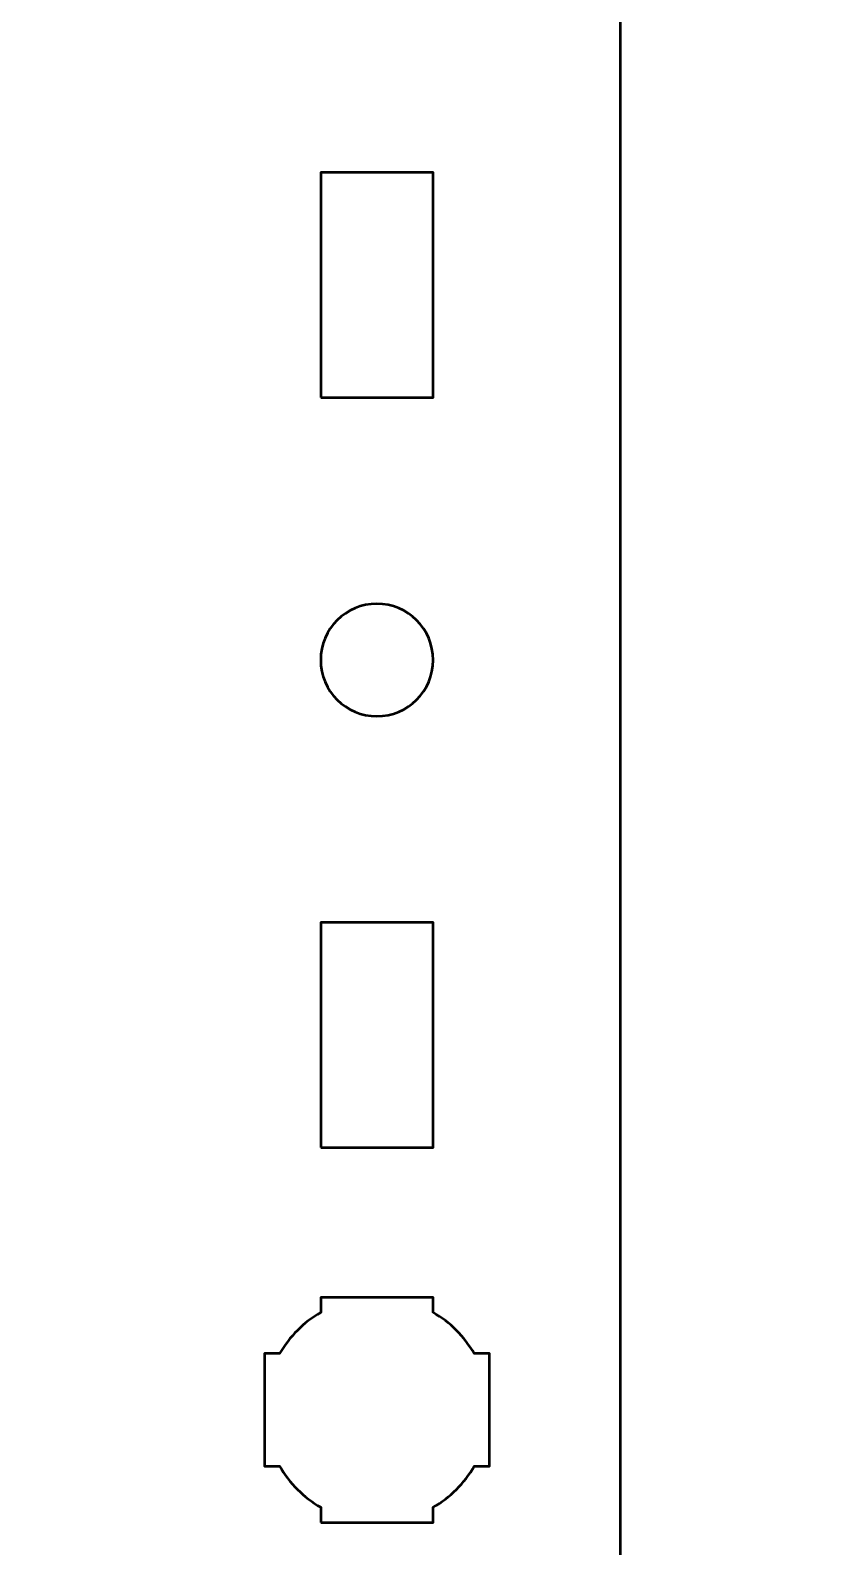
# Model space of a CAD drawing. Header units: centimetres. Extents: x -21 to 0, y -29.7 to 0.
# Drawn here: x -12.425 to -10.3, y -7.427 to -3.383 of the extents above; entities that cross this region are included whole.
import ezdxf

# ---------------------------------------------------------------- set-up
doc = ezdxf.new("R2010")
doc.units = ezdxf.units.CM
doc.header["$MEASUREMENT"] = 0
doc.layers.add('Layer 1', color=7, linetype='Continuous')

msp = doc.modelspace()

# ---------------------------------------------------------------- linework, layer by layer
at = {"layer": 'Layer 1', "color": 1, "lineweight": 53}
msp.add_open_spline([(-21.00003, -29.19995), (-21.00003, -29.19995), (-21.00003, -2.89992), (-21.00003, -2.89992), (-21.00003, -2.89992), (-21.00003, -2.81709), (-20.93286, -2.74992), (-20.85003, -2.74992), (-20.85003, -2.74992), (-20.7672, -2.74992), (-20.70003, -2.68275), (-20.70003, -2.59992), (-20.70003, -2.59992), (-20.70003, -2.51709), (-20.7672, -2.44992), (-20.85003, -2.44992), (-20.85003, -2.44992), (-20.93286, -2.44992), (-21.00003, -2.38275), (-21.00003, -2.29992), (-21.00003, -2.29992), (-21.00003, -2.21709), (-20.93286, -2.14992), (-20.85003, -2.14992), (-20.85003, -2.14992), (-20.7672, -2.14992), (-20.70003, -2.08275), (-20.70003, -1.99992), (-20.70003, -1.99992), (-20.70003, -1.91709), (-20.7672, -1.84992), (-20.85003, -1.84992), (-20.85003, -1.84992), (-20.93286, -1.84992), (-21.00003, -1.78275), (-21.00003, -1.69992), (-21.00003, -1.69992), (-21.00003, -1.61709), (-20.93286, -1.54992), (-20.85003, -1.54992), (-20.85003, -1.54992), (-20.7672, -1.54992), (-20.70003, -1.48275), (-20.70003, -1.39992), (-20.70003, -1.39992), (-20.70003, -1.31709), (-20.7672, -1.24992), (-20.85003, -1.24992), (-20.85003, -1.24992), (-20.93286, -1.24992), (-21.00003, -1.18275), (-21.00003, -1.09992), (-21.00003, -1.09992), (-21.00003, -1.09992), (-21.00003, -0.49992), (-21.00003, -0.49992), (-21.00003, -0.49992), (-21.00003, -0.22295), (-20.77694, 0.00004), (-20.49994, 0.00004), (-20.49994, 0.00004), (-20.49994, 0.00004), (-0.50008, 0.00004), (-0.50008, 0.00004), (-0.50008, 0.00004), (-0.22294, 0.00004), (0.00002, -0.22295), (0.00002, -0.49992), (0.00002, -0.49992), (0.00002, -0.49992), (0.00002, -29.19995), (0.00002, -29.19995), (0.00002, -29.19995), (0.00002, -29.47695), (-0.22294, -29.70004), (-0.50008, -29.70004), (-0.50008, -29.70004), (-0.50008, -29.70004), (-20.49994, -29.70004), (-20.49994, -29.70004), (-20.49994, -29.70004), (-20.77694, -29.70004), (-21.00003, -29.47695), (-21.00003, -29.19995)], degree=3, knots=[0, 0, 0, 0, 0.047619, 0.047619, 0.047619, 0.047619, 0.0952381, 0.0952381, 0.0952381, 0.0952381, 0.1428571, 0.1428571, 0.1428571, 0.1428571, 0.1904762, 0.1904762, 0.1904762, 0.1904762, 0.2380952, 0.2380952, 0.2380952, 0.2380952, 0.2857143, 0.2857143, 0.2857143, 0.2857143, 0.3333333, 0.3333333, 0.3333333, 0.3333333, 0.3809524, 0.3809524, 0.3809524, 0.3809524, 0.4285714, 0.4285714, 0.4285714, 0.4285714, 0.4761905, 0.4761905, 0.4761905, 0.4761905, 0.5238095, 0.5238095, 0.5238095, 0.5238095, 0.5714286, 0.5714286, 0.5714286, 0.5714286, 0.6190476, 0.6190476, 0.6190476, 0.6190476, 0.6666667, 0.6666667, 0.6666667, 0.6666667, 0.7142857, 0.7142857, 0.7142857, 0.7142857, 0.7619048, 0.7619048, 0.7619048, 0.7619048, 0.8095238, 0.8095238, 0.8095238, 0.8095238, 0.8571429, 0.8571429, 0.8571429, 0.8571429, 0.9047619, 0.9047619, 0.9047619, 0.9047619, 0.952381, 0.952381, 0.952381, 0.952381, 1, 1, 1, 1], dxfattribs=at)
at = {"layer": 'Layer 1', "color": 3, "lineweight": 53}
msp.add_open_spline([(-11.35, -9.71222), (-11.35, -9.71222), (-19.65, -9.71222), (-19.65, -9.71222), (-19.65, -9.71222), (-19.92609, -9.71222), (-20.15, -9.48831), (-20.15, -9.21222), (-20.15, -9.21222), (-20.15, -9.21222), (-20.15, -0.91222), (-20.15, -0.91222), (-20.15, -0.91222), (-20.15, -0.63613), (-19.92609, -0.41222), (-19.65, -0.41222), (-19.65, -0.41222), (-19.65, -0.41222), (-11.35, -0.41222), (-11.35, -0.41222), (-11.35, -0.41222), (-11.07391, -0.41222), (-10.85, -0.63613), (-10.85, -0.91222), (-10.85, -0.91222), (-10.85, -0.91222), (-10.85, -9.21222), (-10.85, -9.21222), (-10.85, -9.21222), (-10.85, -9.48831), (-11.07391, -9.71222), (-11.35, -9.71222)], degree=3, knots=[0, 0, 0, 0, 0.125, 0.125, 0.125, 0.125, 0.25, 0.25, 0.25, 0.25, 0.375, 0.375, 0.375, 0.375, 0.5, 0.5, 0.5, 0.5, 0.625, 0.625, 0.625, 0.625, 0.75, 0.75, 0.75, 0.75, 0.875, 0.875, 0.875, 0.875, 1, 1, 1, 1], dxfattribs=at)
at = {"layer": 'Layer 1', "lineweight": 53}
for points, knots in [([(-11.65, -4.36222), (-11.65, -4.36222), (-11.65, -3.76222), (-11.65, -3.76222), (-11.65, -3.76222), (-11.65, -3.76222), (-11.35, -3.76222), (-11.35, -3.76222), (-11.35, -3.76222), (-11.35, -3.76222), (-11.35, -4.36222), (-11.35, -4.36222), (-11.35, -4.36222), (-11.35, -4.36222), (-11.65, -4.36222), (-11.65, -4.36222)], [0, 0, 0, 0, 0.25, 0.25, 0.25, 0.25, 0.5, 0.5, 0.5, 0.5, 0.75, 0.75, 0.75, 0.75, 1, 1, 1, 1]), ([(-11.49998, -5.21217), (-11.58281, -5.21217), (-11.64998, -5.145), (-11.64998, -5.06217), (-11.64998, -5.06217), (-11.64998, -4.97934), (-11.58281, -4.91217), (-11.49998, -4.91217), (-11.49998, -4.91217), (-11.41715, -4.91217), (-11.34998, -4.97934), (-11.34998, -5.06217), (-11.34998, -5.06217), (-11.34998, -5.145), (-11.41715, -5.21217), (-11.49998, -5.21217)], [0, 0, 0, 0, 0.25, 0.25, 0.25, 0.25, 0.5, 0.5, 0.5, 0.5, 0.75, 0.75, 0.75, 0.75, 1, 1, 1, 1]), ([(-11.65, -6.36222), (-11.65, -6.36222), (-11.65, -5.76222), (-11.65, -5.76222), (-11.65, -5.76222), (-11.65, -5.76222), (-11.35, -5.76222), (-11.35, -5.76222), (-11.35, -5.76222), (-11.35, -5.76222), (-11.35, -6.36222), (-11.35, -6.36222), (-11.35, -6.36222), (-11.35, -6.36222), (-11.65, -6.36222), (-11.65, -6.36222)], [0, 0, 0, 0, 0.25, 0.25, 0.25, 0.25, 0.5, 0.5, 0.5, 0.5, 0.75, 0.75, 0.75, 0.75, 1, 1, 1, 1]), ([(-11.65, -7.36222), (-11.65, -7.36222), (-11.65, -7.32207), (-11.65, -7.32207), (-11.65, -7.32207), (-11.69553, -7.29572), (-11.7335, -7.25775), (-11.75985, -7.21222), (-11.75985, -7.21222), (-11.75985, -7.21222), (-11.8, -7.21222), (-11.8, -7.21222), (-11.8, -7.21222), (-11.8, -7.21222), (-11.8, -7.06222), (-11.8, -7.06222), (-11.8, -7.06222), (-11.8, -7.06222), (-11.8, -6.91222), (-11.8, -6.91222), (-11.8, -6.91222), (-11.8, -6.91222), (-11.75985, -6.91222), (-11.75985, -6.91222), (-11.75985, -6.91222), (-11.7335, -6.86669), (-11.69553, -6.82872), (-11.65, -6.80237), (-11.65, -6.80237), (-11.65, -6.80237), (-11.65, -6.76222), (-11.65, -6.76222), (-11.65, -6.76222), (-11.65, -6.76222), (-11.5, -6.76222), (-11.5, -6.76222), (-11.5, -6.76222), (-11.5, -6.76222), (-11.35, -6.76222), (-11.35, -6.76222), (-11.35, -6.76222), (-11.35, -6.76222), (-11.35, -6.80237), (-11.35, -6.80237), (-11.35, -6.80237), (-11.30447, -6.82872), (-11.2665, -6.86669), (-11.24015, -6.91222), (-11.24015, -6.91222), (-11.24015, -6.91222), (-11.2, -6.91222), (-11.2, -6.91222), (-11.2, -6.91222), (-11.2, -6.91222), (-11.2, -7.06222), (-11.2, -7.06222), (-11.2, -7.06222), (-11.2, -7.06222), (-11.2, -7.21222), (-11.2, -7.21222), (-11.2, -7.21222), (-11.2, -7.21222), (-11.24015, -7.21222), (-11.24015, -7.21222), (-11.24015, -7.21222), (-11.2665, -7.25775), (-11.30447, -7.29572), (-11.35, -7.32207), (-11.35, -7.32207), (-11.35, -7.32207), (-11.35, -7.36222), (-11.35, -7.36222), (-11.35, -7.36222), (-11.35, -7.36222), (-11.5, -7.36222), (-11.5, -7.36222), (-11.5, -7.36222), (-11.5, -7.36222), (-11.65, -7.36222), (-11.65, -7.36222)], [0, 0, 0, 0, 0.05, 0.05, 0.05, 0.05, 0.1, 0.1, 0.1, 0.1, 0.15, 0.15, 0.15, 0.15, 0.2, 0.2, 0.2, 0.2, 0.25, 0.25, 0.25, 0.25, 0.3, 0.3, 0.3, 0.3, 0.35, 0.35, 0.35, 0.35, 0.4, 0.4, 0.4, 0.4, 0.45, 0.45, 0.45, 0.45, 0.5, 0.5, 0.5, 0.5, 0.55, 0.55, 0.55, 0.55, 0.6, 0.6, 0.6, 0.6, 0.65, 0.65, 0.65, 0.65, 0.7, 0.7, 0.7, 0.7, 0.75, 0.75, 0.75, 0.75, 0.8, 0.8, 0.8, 0.8, 0.85, 0.85, 0.85, 0.85, 0.9, 0.9, 0.9, 0.9, 0.95, 0.95, 0.95, 0.95, 1, 1, 1, 1])]:
    msp.add_open_spline(points, degree=3, knots=knots, dxfattribs=at)

doc.saveas('drawing.dxf')
